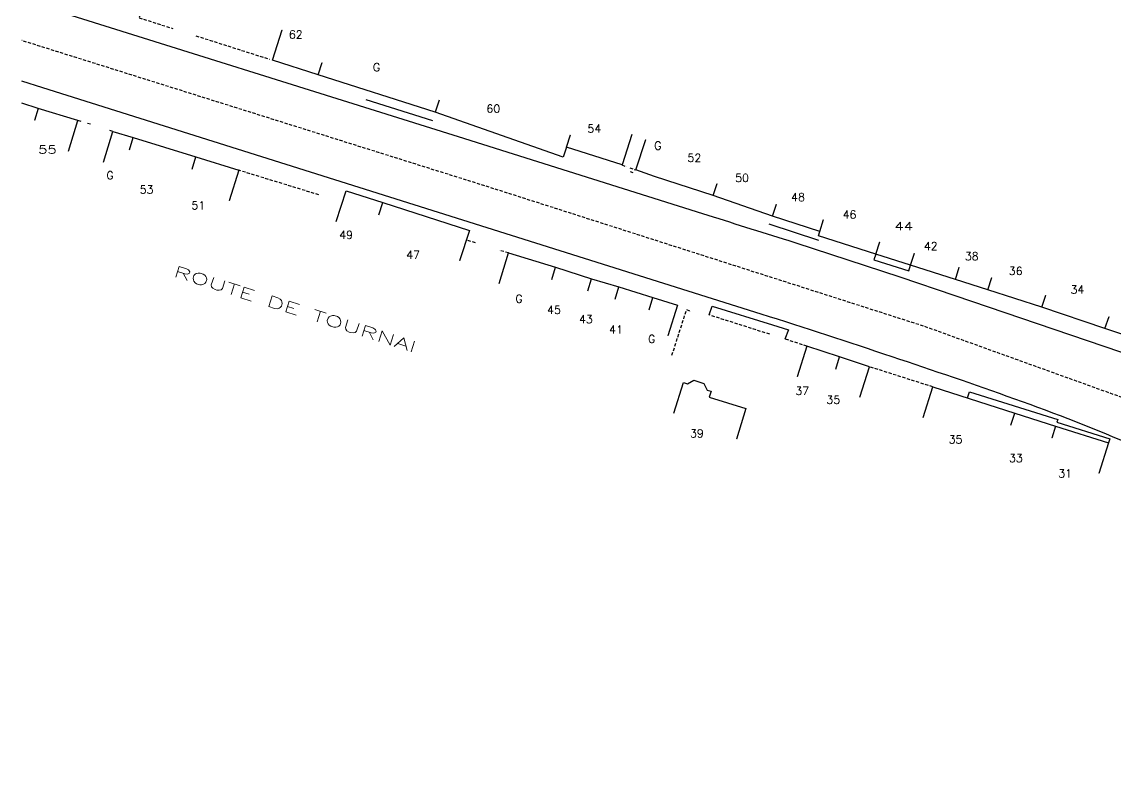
# Model space of a CAD drawing. Header units: millimetres. Extents: x 110000 to 111000, y 128000 to 129001.
# Drawn here: x 110000 to 110170.8, y 128294.6 to 128412.4 of the extents above; entities that cross this region are included whole.
import ezdxf
from ezdxf.enums import TextEntityAlignment as Align

# ---------------------------------------------------------------- set-up
doc = ezdxf.new("R2010")
doc.units = ezdxf.units.MM
doc.linetypes.add('DASHED', pattern=[0.75, 0.5, -0.25])
for name, color, linetype in [('W0001', 6, 'DASHED'), ('W0008', 7, 'CONTINUOUS'), ('W0112', 1, 'DASHED'), ('W0989', 7, 'CONTINUOUS'), ('W0991', 7, 'CONTINUOUS'), ('W1102', 7, 'CONTINUOUS')]:
    doc.layers.add(name, color=color, linetype=linetype)
doc.styles.get("Standard").update_dxf_attribs({"font": 'romans.shx', "width": 0.85})

msp = doc.modelspace()

# ---------------------------------------------------------------- linework, layer by layer
at = {"layer": 'W0001'}
msp.add_lwpolyline([(110834.35, 129000), (110785.05, 128957.88), (110690.16, 128871.78), (110665.38, 128848.58), (110651.86, 128833.38), (110609.66, 128786.05), (110552.91, 128721.94), (110507.11, 128670.31), (110497.46, 128658.15), (110493.17, 128651.49), (110487.84, 128642.09), (110481.84, 128629.64), (110471.09, 128600.61), (110463.32, 128580.48), (110444.95, 128532.97), (110396.87, 128408.2), (110375, 128351.45), (110352, 128294.6), (110342.21, 128301.6), (110244.01, 128332.98), (110184.61, 128349.14), (110140.86, 128364.87), (110073.74, 128386.33), (110000, 128409.46)], dxfattribs=at)
at = {"layer": 'W0008'}
for points in [[(110000, 128415.88), (110068.17, 128394.47), (110106.34, 128382.48, 0.0031), (110119.8, 128378.22), (110120.89, 128377.89), (110137.16, 128372.57), (110145.76, 128369.67), (110189.69, 128354.69, 0.0019), (110221.95, 128343.85, 0.0024), (110236.8, 128338.97), (110245.75, 128336.08), (110257.52, 128332.31), (110337.72, 128306.74), (110341.54, 128305.6, 0.0499), (110344.4, 128305.05, 0.0601), (110347.8, 128305.12, 0.0903), (110350.98, 128306.17, 0.0941), (110353.59, 128308.4, 0.0789), (110355.31, 128311.37), (110373.03, 128357.52), (110390.09, 128401.92), (110391.86, 128406.48), (110444.86, 128543.89)], [(110217.46, 128324.32, 0.014098), (110209.09, 128329.04), (110195.04, 128336.22, 0.0116), (110179.54, 128343.58, 0.0038), (110174, 128346.06, 0.0163), (110155.14, 128353.48, 0.0059), (110135.96, 128360.07, 0.0043), (110115.5, 128366.75), (110033.69, 128392.5), (110003.26, 128402.09), (110000, 128403.11)]]:
    msp.add_lwpolyline(points, format="xyb", dxfattribs=at)
for points in [[(110064.18, 128396.91), (110053.78, 128400.2), (110053.78, 128400.2)], [(110116.69, 128380.82), (110124.44, 128378.31), (110124.44, 128378.31)], [(110133.4, 128376.11), (110133.12, 128375.23), (110138.56, 128373.5), (110138.85, 128374.38), (110138.85, 128374.38)], [(110107.39, 128366.61), (110107.85, 128368.01), (110117.27, 128365.05), (110119.77, 128364.29), (110119.2, 128362.85), (110119.2, 128362.85)], [(110147.72, 128353.65), (110148.03, 128354.63), (110161.85, 128350.28), (110161.69, 128349.87), (110169.98, 128347.25), (110169.77, 128346.63), (110169.77, 128346.63)]]:
    msp.add_lwpolyline(points, dxfattribs=at)
at = {"layer": 'W0112'}
for points in [[(110019.06, 128414.89), (110018.3, 128413.03), (110023.57, 128411.35), (110023.57, 128411.35)], [(110027.19, 128410.21), (110038.68, 128406.55), (110038.68, 128406.55)], [(110009.24, 128396.82), (110008.76, 128396.96), (110008.76, 128396.96)], [(110010.7, 128396.39), (110010.26, 128396.51), (110010.26, 128396.51)], [(110014.22, 128395.26), (110013.76, 128395.4), (110013.76, 128395.4)], [(110046.4, 128385.37), (110033.87, 128389.21), (110033.87, 128389.21)], [(110093.75, 128390.04), (110094.4, 128389.73), (110094.4, 128389.73)], [(110094.96, 128389.6), (110095.92, 128389.25), (110095.92, 128389.25)], [(110095.05, 128389.03), (110095.47, 128388.86), (110095.47, 128388.86)], [(110070.86, 128377.88), (110069.45, 128378.32), (110069.45, 128378.32)], [(110076.04, 128376.29), (110074.65, 128376.7), (110074.65, 128376.7)], [(110101.56, 128360.31), (110103.85, 128367.45), (110104.45, 128367.22), (110104.45, 128367.22)], [(110116.84, 128363.6), (110107.39, 128366.61), (110107.39, 128366.61)], [(110122.65, 128361.72), (110119.2, 128362.85), (110119.2, 128362.85)], [(110142.33, 128355.37), (110132.43, 128358.52), (110132.43, 128358.52)]]:
    msp.add_lwpolyline(points, dxfattribs=at)
at = {"layer": 'W1102'}
for points in [[(110095.28, 128394.8), (110093.77, 128390.04), (110085.11, 128392.83), (110084.59, 128391.25), (110064.58, 128398.26), (110046.29, 128404.13), (110039.16, 128406.4), (110040.68, 128411.16), (110040.68, 128411.16)], [(110046.29, 128404.13), (110046.89, 128406.03), (110046.89, 128406.03)], [(110007.29, 128392.18), (110008.76, 128396.96), (110002.57, 128398.87), (110000, 128399.69)], [(110002.57, 128398.87), (110001.98, 128396.96), (110001.98, 128396.96)], [(110065.19, 128400.16), (110064.58, 128398.26), (110064.58, 128398.26)], [(110012.75, 128390.48), (110014.22, 128395.26), (110017.4, 128394.3), (110027.19, 128391.29), (110033.87, 128389.21), (110032.4, 128384.43), (110032.4, 128384.43)], [(110016.81, 128392.39), (110017.4, 128394.3), (110017.4, 128394.3)], [(110085.11, 128392.83), (110085.72, 128394.73), (110085.72, 128394.73)], [(110188.54, 128363.26), (110186.98, 128358.51), (110169.21, 128364.49), (110159.32, 128367.81), (110150.9, 128370.55), (110145.85, 128372.17), (110138.85, 128374.38), (110133.4, 128376.11), (110124.45, 128378.98), (110124.65, 128379.63), (110117.28, 128382.03), (110108.02, 128385.25), (110098.85, 128388.23), (110095.92, 128389.25), (110097.49, 128394), (110097.49, 128394)], [(110026.6, 128389.38), (110027.19, 128391.29), (110027.19, 128391.29)], [(110108.02, 128385.25), (110108.63, 128387.16), (110108.63, 128387.16)], [(110049.11, 128381.23), (110050.64, 128385.99), (110056.37, 128384.17), (110069.91, 128379.8), (110068.38, 128375.04), (110068.38, 128375.04)], [(110055.75, 128382.27), (110056.37, 128384.17), (110056.37, 128384.17)], [(110117.28, 128382.03), (110117.88, 128383.93), (110117.88, 128383.93)], [(110124.65, 128379.63), (110125.26, 128381.54), (110125.26, 128381.54)], [(110133.4, 128376.11), (110134.01, 128378.02), (110134.01, 128378.02)], [(110074.56, 128371.51), (110076.04, 128376.29), (110083.38, 128374.06), (110089, 128372.27), (110093.27, 128371), (110098.57, 128369.32), (110102.4, 128368.13), (110100.92, 128363.35), (110100.92, 128363.35)], [(110138.85, 128374.38), (110139.46, 128376.28), (110139.46, 128376.28)], [(110082.79, 128372.15), (110083.38, 128374.06), (110083.38, 128374.06)], [(110145.85, 128372.17), (110146.45, 128374.08), (110146.45, 128374.08)], [(110088.41, 128370.36), (110089, 128372.27), (110089, 128372.27)], [(110150.9, 128370.55), (110151.53, 128372.45), (110151.53, 128372.45)], [(110092.68, 128369.09), (110093.27, 128371), (110093.27, 128371)], [(110159.32, 128367.81), (110159.95, 128369.71), (110159.95, 128369.71)], [(110097.98, 128367.41), (110098.57, 128369.32), (110098.57, 128369.32)], [(110169.21, 128364.49), (110169.84, 128366.39), (110169.84, 128366.39)], [(110132.43, 128358.52), (110127.76, 128360.07), (110122.65, 128361.72), (110121.11, 128356.97), (110121.11, 128356.97)], [(110127.15, 128358.17), (110127.76, 128360.07), (110127.76, 128360.07)], [(110130.89, 128353.76), (110132.43, 128358.52), (110132.43, 128358.52)], [(110101.86, 128351.28), (110103.35, 128356.05), (110103.98, 128355.84), (110105, 128356.41), (110106.53, 128355.93), (110107.04, 128354.88), (110107.66, 128354.69), (110107.38, 128353.8), (110113.12, 128352), (110111.63, 128347.23), (110111.63, 128347.23)], [(110140.82, 128350.61), (110142.33, 128355.37), (110155.12, 128351.28), (110161.5, 128349.26), (110169.77, 128346.63), (110168.25, 128341.86), (110168.25, 128341.86)], [(110154.51, 128349.38), (110155.12, 128351.28), (110155.12, 128351.28)], [(110161.5, 128349.26), (110160.89, 128347.35), (110160.89, 128347.35)]]:
    msp.add_lwpolyline(points, dxfattribs=at)

# ---------------------------------------------------------------- texts
at = {"layer": 'W0989', "width": 1.548626}
msp.add_text('ROUTE DE TOURNAI', height=1.75, rotation=342.4044, dxfattribs=at).set_placement((110023.54, 128372.69), (110061.3, 128360.71), align=Align.FIT)
at = {"layer": 'W0991'}
for s, p in [('62', (110042.79, 128410.4)), ('G', (110055.41, 128405.29)), ('60', (110073.65, 128398.83)), ('54', (110089.43, 128395.71)), ('G', (110099.35, 128393.05)), ('52', (110105.06, 128391.15)), ('G', (110013.76, 128388.42)), ('50', (110112.52, 128388.02)), ('53', (110019.48, 128386.2)), ('48', (110121.25, 128385.02)), ('51', (110027.57, 128383.73)), ('46', (110129.3, 128382.3)), ('49', (110050.66, 128379.11)), ('47', (110061.13, 128376.01)), ('42', (110142, 128377.38)), ('38', (110148.4, 128375.79)), ('36', (110155.26, 128373.48)), ('G', (110077.65, 128369.14)), ('34', (110164.9, 128370.57)), ('45', (110083.13, 128367.4)), ('43', (110088.11, 128365.94)), ('41', (110092.82, 128364.33)), ('G', (110098.38, 128362.86)), ('37', (110121.91, 128354.74)), ('35', (110126.77, 128353.37)), ('39', (110105.45, 128348.12)), ('35', (110145.86, 128347.17)), ('33', (110155.29, 128344.26)), ('31', (110162.98, 128341.87))]:
    msp.add_text(s, height=1.25, dxfattribs=at).set_placement(p, align=Align.MIDDLE)
for s, width, p, p2 in [('55', 1.311717, (110002.55, 128391.81), (110005.44, 128391.81)), ('44', 1.277198, (110136.33, 128379.86), (110139.22, 128379.86))]:
    msp.add_text(s, height=1.25, dxfattribs=dict(at, width=width)).set_placement(p, p2, align=Align.FIT)

doc.saveas('drawing.dxf')
